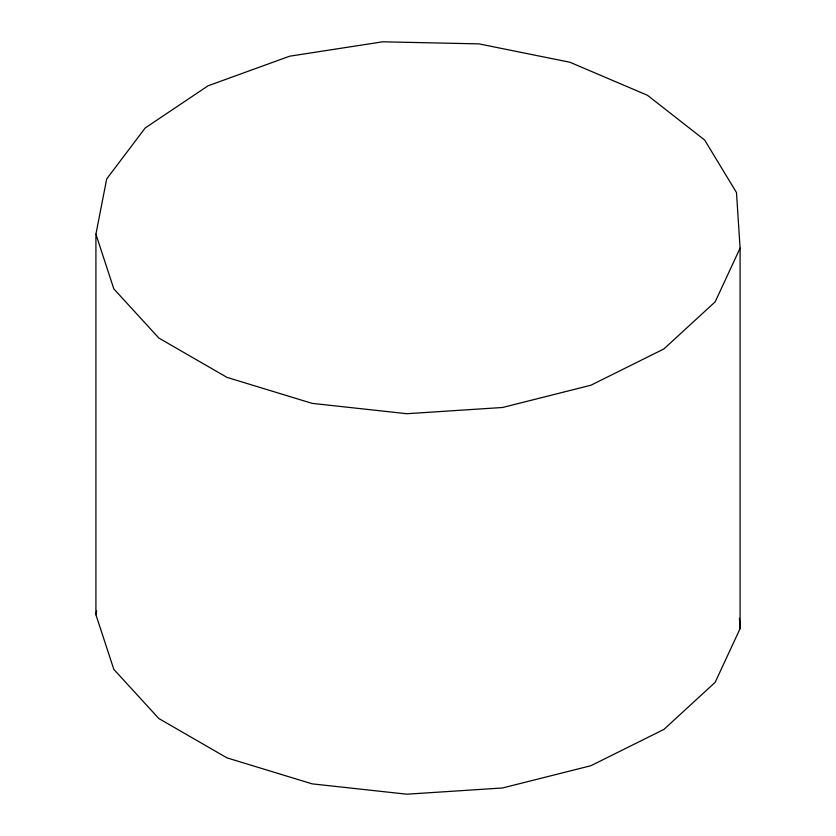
<?xml version="1.0" encoding="UTF-8"?>
<svg xmlns="http://www.w3.org/2000/svg" width="836" height="836" viewBox="0 0 836 836"><rect width="100%" height="100%" fill="white"/><g stroke="black" fill="none" stroke-linecap="round" stroke-linejoin="round"><path stroke-width="1.25" d="M95.91 234.216L106.694 178.935L145.224 127.95L208.07 85.794L289.653 56.2L382.71 41.8L478.997 43.88L569.933 62.251L647.451 95.283L704.664 140.04L736.485 192.541L740.09 248.125L740.09 628.62L715.156 682.343L663.888 729.441L590.864 765.724L502.561 787.972L406.818 794.2L312.152 783.854L226.974 757.865L158.84 718.532L113.821 669.354L95.91 614.7L95.91 234.216L113.821 288.869L158.84 338.047L226.974 377.381L312.152 403.37L406.818 413.715L502.561 407.487L590.864 385.239L663.888 348.957L715.156 301.859L740.09 248.125M95.91 614.7L96.652 610.928M739.421 618.274L740.09 628.62"/></g></svg>
